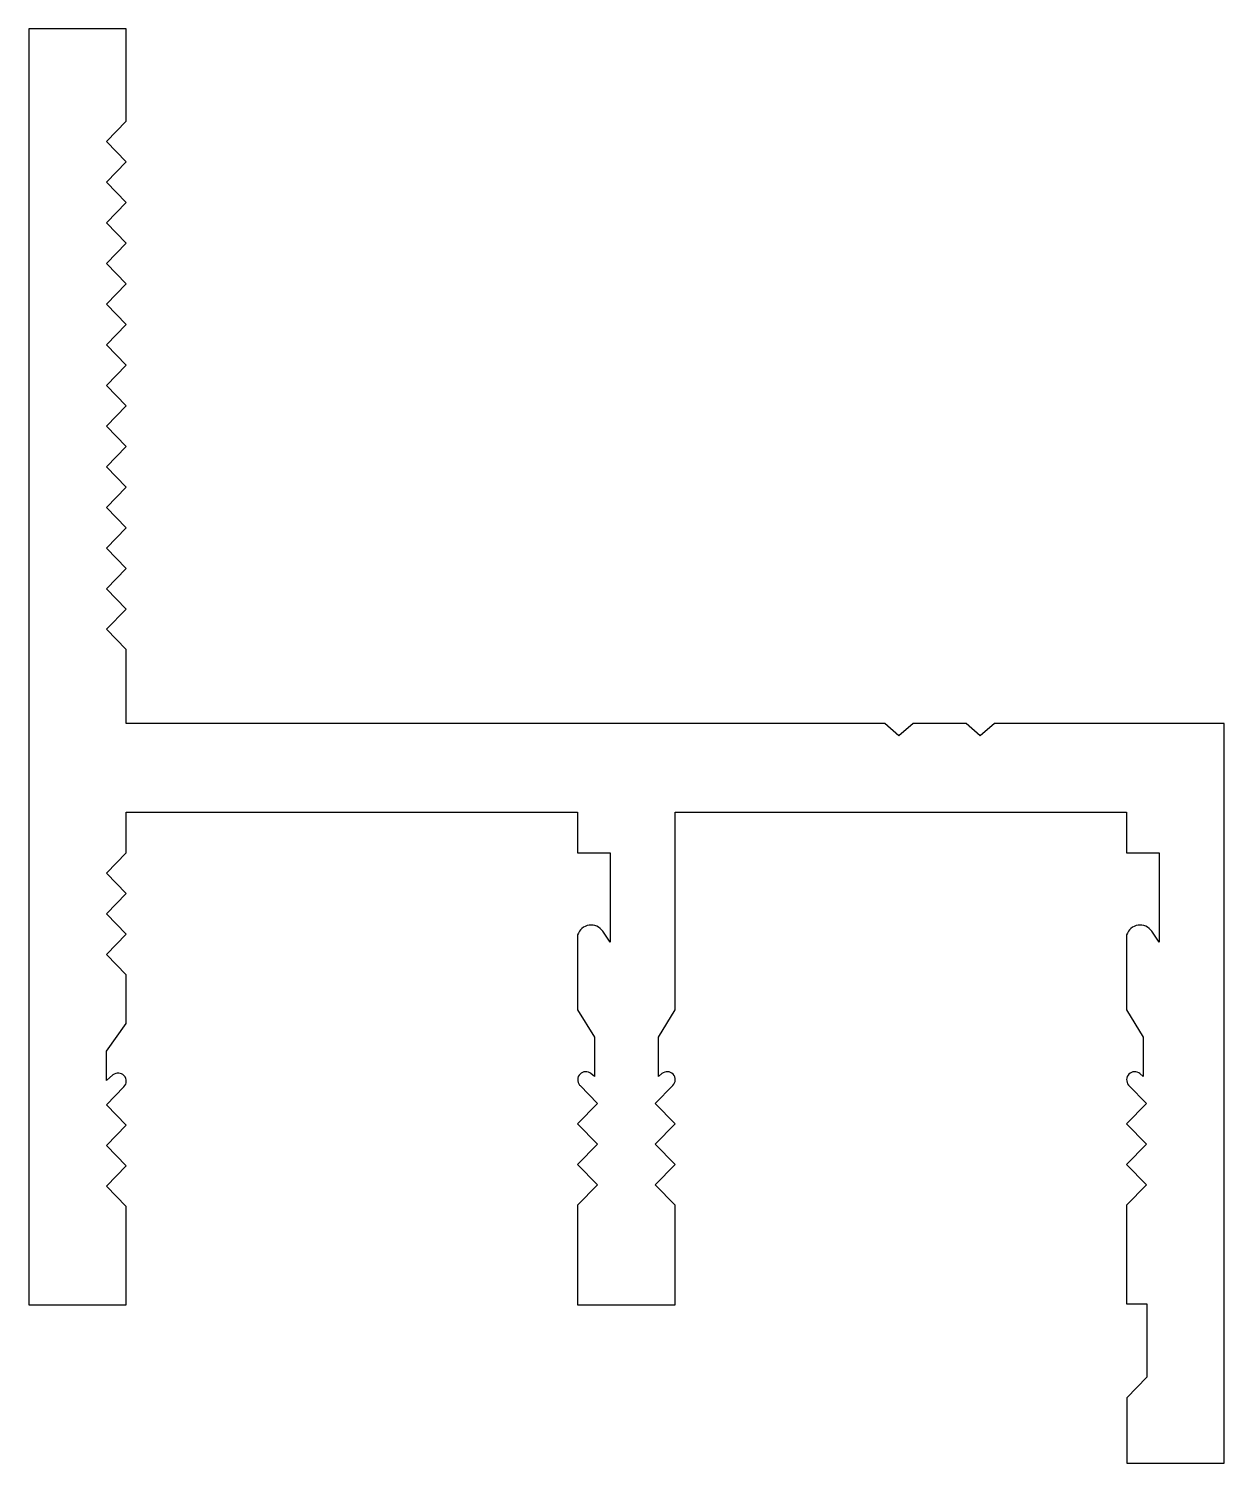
# Model space of a CAD drawing. Extents: x 777.8 to 807.2, y 549.4 to 584.7.
import ezdxf

# ---------------------------------------------------------------- set-up
doc = ezdxf.new("R2010")
doc.units = 0
doc.layers.get('0').update_dxf_attribs({"linetype": 'CONTINUOUS'})

msp = doc.modelspace()

# ---------------------------------------------------------------- linework, layer by layer
at = {"color": 7}
msp.add_lwpolyline([(801.176, 567.258), (800.826, 567.557), (799.526, 567.557), (799.176, 567.258), (798.826, 567.557), (780.174, 567.557), (780.174, 569.378), (779.684, 569.878), (780.174, 570.378), (779.684, 570.878), (780.174, 571.378), (779.684, 571.878), (780.174, 572.378), (779.684, 572.878), (780.174, 573.378), (779.684, 573.878), (780.174, 574.378), (779.684, 574.878), (780.174, 575.378), (779.684, 575.878), (780.174, 576.378), (779.684, 576.878), (780.174, 577.378), (779.684, 577.878), (780.174, 578.378), (779.684, 578.878), (780.174, 579.378), (779.684, 579.878), (780.174, 580.378), (779.684, 580.878), (780.174, 581.378), (779.684, 581.878), (780.174, 582.378), (780.174, 584.657), (777.774, 584.657), (777.774, 553.257), (780.174, 553.257), (780.174, 555.678), (779.684, 556.178), (780.174, 556.678), (779.684, 557.178), (780.174, 557.678), (779.684, 558.178), (780.117, 558.619, 0.950584), (779.846, 558.912), (779.684, 558.777), (779.684, 559.502), (780.174, 560.178), (780.174, 561.378), (779.684, 561.878), (780.174, 562.378), (779.684, 562.878), (780.174, 563.378), (779.684, 563.878), (780.174, 564.378), (780.174, 565.378), (791.274, 565.378), (791.274, 564.378), (792.074, 564.378), (792.074, 562.178), (791.891, 562.448, 0.624745), (791.274, 562.36), (791.274, 560.519), (791.685, 559.845), (791.685, 558.878), (791.602, 558.947, 0.914316), (791.321, 558.665), (791.332, 558.654), (791.764, 558.213), (791.274, 557.713), (791.764, 557.213), (791.274, 556.713), (791.764, 556.213), (791.274, 555.713), (791.274, 553.257), (793.674, 553.257), (793.674, 555.713), (793.184, 556.213), (793.674, 556.713), (793.184, 557.213), (793.674, 557.713), (793.184, 558.213), (793.617, 558.654, 0.950689), (793.347, 558.947), (793.264, 558.878), (793.264, 559.845), (793.674, 560.519), (793.674, 565.378), (803.174, 565.378), (804.774, 565.378), (804.774, 564.378), (805.574, 564.378), (805.574, 562.178), (805.391, 562.448, 0.624752), (804.774, 562.36), (804.774, 560.518), (805.185, 559.845), (805.185, 558.878), (805.102, 558.947, 0.914316), (804.821, 558.665), (804.832, 558.654), (805.264, 558.213), (804.774, 557.713), (805.264, 557.213), (804.774, 556.713), (805.264, 556.213), (804.774, 555.713), (804.774, 553.278), (805.274, 553.278), (805.274, 551.478), (804.776, 550.97), (804.776, 549.357), (807.176, 549.357), (807.176, 567.557), (801.527, 567.557), (801.176, 567.258)], format="xyb", dxfattribs=at)

doc.saveas('drawing.dxf')
